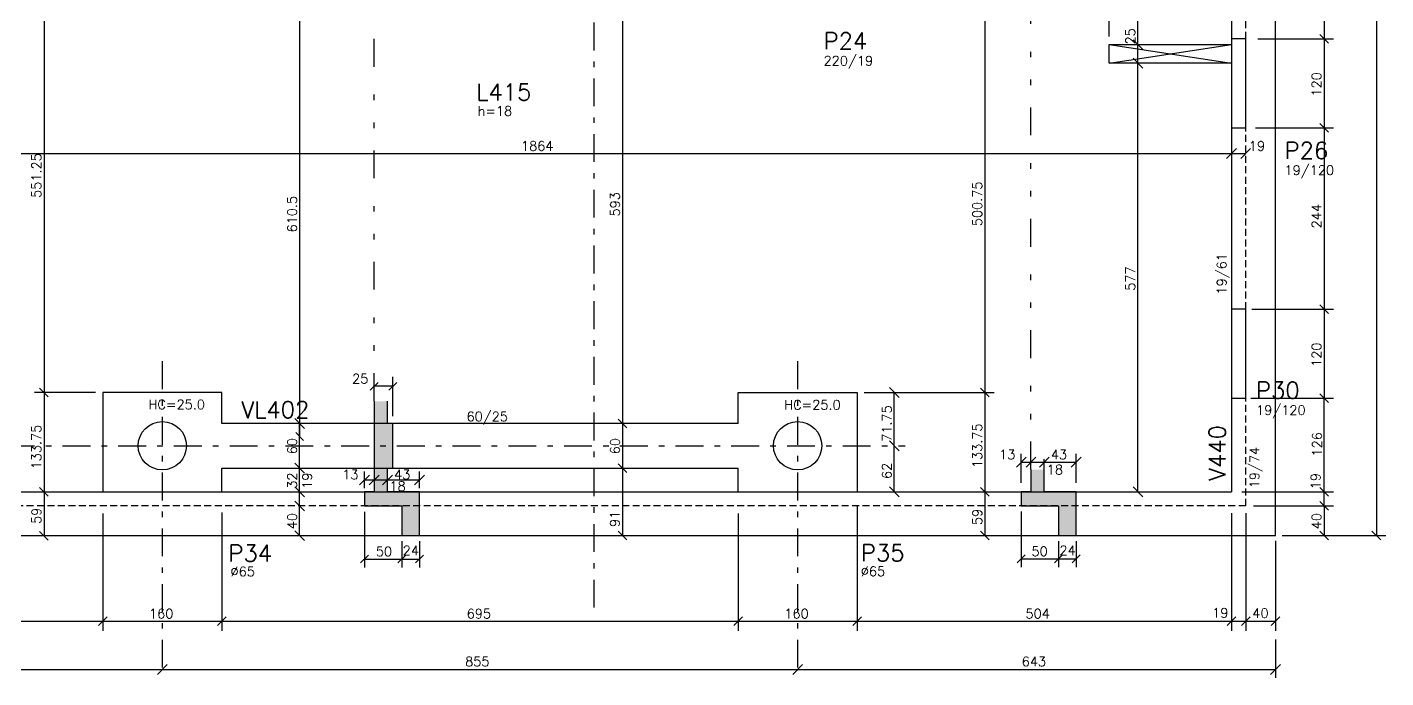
# Model space of a CAD drawing. Extents: x 39030 to 46920, y 0 to 4455.
# Drawn here: x 42089 to 43917, y 1883 to 2759 of the extents above; entities that cross this region are included whole.
import ezdxf

# ---------------------------------------------------------------- set-up
doc = ezdxf.new("R2010")
doc.units = 0
doc.header["$LTSCALE"] = 75
doc.header["$MEASUREMENT"] = 0
for name, pattern in [('ESTILO_TQS_0003', [1, 0.5, -0.2, 0.1, -0.2]), ('ESTILO_TQS_0004', [2, 0.5, -0.4, 0.1, -0.4, 0.1, -0.5]), ('HIDDEN2', [0.1875, 0.125, -0.0625])]:
    doc.linetypes.add(name, pattern=pattern)
for name, color, linetype in [('1', 3, 'CONTINUOUS'), ('204', 1, 'ESTILO_TQS_0003'), ('205', 1, 'ESTILO_TQS_0004'), ('210', 3, 'HIDDEN2'), ('212', 3, 'CONTINUOUS'), ('213', 3, 'CONTINUOUS'), ('216', 3, 'CONTINUOUS'), ('220', 5, 'CONTINUOUS'), ('222', 6, 'CONTINUOUS'), ('226', 4, 'CONTINUOUS'), ('230', 3, 'CONTINUOUS'), ('233', 6, 'CONTINUOUS'), ('249', 1, 'CONTINUOUS'), ('250', 1, 'CONTINUOUS'), ('253', 253, 'CONTINUOUS')]:
    doc.layers.add(name, color=color, linetype=linetype)
doc.styles.get("Standard").update_dxf_attribs({"font": 'ROMANS.SHX'})

msp = doc.modelspace()

# ---------------------------------------------------------------- linework, layer by layer
at = {"layer": '1'}
for p, q in [((43709.9, 3033.9), (43709.9, 2743.9)), ((43709.9, 2623.9), (43709.9, 2379.9)), ((43709.9, 2259.9), (43709.9, 2133.9)), ((43045.9, 2225.9), (42350.9, 2225.9)), ((42350.9, 2165.9), (43045.9, 2165.9)), ((39596.9, 2133.9), (43709.9, 2133.9))]:
    msp.add_line(p, q, dxfattribs=at)
at = {"layer": '204'}
for p, q in [((42851.9, 1978), (42851.9, 4094.7)), ((42270.9, 2309.7), (42270.9, 1883.4)), ((43125.9, 2309.7), (43125.9, 1883.4)), ((40036.6, 2195.9), (43270.8, 2195.9))]:
    msp.add_line(p, q, dxfattribs=at)
at = {"layer": '205'}
for p, q in [((43439.8, 2163.9), (43439.8, 3330.9)), ((42556.1, 2256.1), (42556.1, 3008.9))]:
    msp.add_line(p, q, dxfattribs=at)
at = {"layer": '210'}
for p, q in [((43728.9, 2743.9), (43728.9, 3033.9)), ((43728.9, 2379.9), (43728.9, 2623.9)), ((43728.9, 2114.9), (43728.9, 2259.9)), ((43728.9, 2114.9), (39577.9, 2114.9))]:
    msp.add_line(p, q, dxfattribs=at)
at = {"layer": '216'}
for p, q in [((43828.6, 2749.7), (43840.2, 2738)), ((43590.5, 2729.2), (43577.2, 2742.5)), ((43590.5, 2704.2), (43577.2, 2717.5)), ((43828.6, 2629.7), (43840.2, 2618)), ((43703.2, 2582.7), (43716.5, 2595.9)), ((43722.2, 2582.7), (43735.5, 2595.9)), ((43828.6, 2385.7), (43840.2, 2374)), ((42105.8, 2273.4), (42117.5, 2261.8)), ((42561.4, 2281.2), (42550.8, 2270.6)), ((42586.4, 2281.2), (42575.8, 2270.6)), ((43262.6, 2261), (43249.3, 2274.2)), ((43372, 2273.4), (43383.6, 2261.8)), ((43828.6, 2265.7), (43840.2, 2254)), ((42462.3, 2219.2), (42449.1, 2232.5)), ((42884.5, 2231.7), (42896.1, 2220)), ((42450.4, 2213.7), (42461, 2203.1)), ((43262.6, 2189.2), (43249.3, 2202.5)), ((43420.2, 2167.2), (43433.4, 2180.5)), ((43433.2, 2167.2), (43446.4, 2180.5)), ((43451.2, 2167.2), (43464.4, 2180.5)), ((43494.2, 2167.2), (43507.4, 2180.5)), ((42462.3, 2159.2), (42449.1, 2172.5)), ((42884.5, 2171.7), (42896.1, 2160)), ((42105.8, 2139.7), (42117.5, 2128)), ((42462.3, 2127.2), (42449.1, 2140.5)), ((42536.4, 2143.2), (42549.7, 2156.5)), ((42549.4, 2143.2), (42562.7, 2156.5)), ((42567.4, 2143.2), (42580.7, 2156.5)), ((42610.4, 2143.2), (42623.7, 2156.5)), ((43262.6, 2127.2), (43249.3, 2140.5)), ((43372, 2139.7), (43383.6, 2128)), ((43590.5, 2127.2), (43577.2, 2140.5)), ((43828.6, 2139.7), (43840.2, 2128)), ((42462.3, 2108.2), (42449.1, 2121.5)), ((43828.6, 2120.7), (43840.2, 2109)), ((42105.8, 2080.5), (42117.5, 2068.8)), ((42462.3, 2068.2), (42449.1, 2081.5)), ((42884.5, 2080.7), (42896.1, 2069)), ((43372, 2080.7), (43383.6, 2069)), ((43828.6, 2080.7), (43840.2, 2069)), ((43898.8, 2080.7), (43910.5, 2069)), ((42537.8, 2038.1), (42548.4, 2048.7)), ((42587.8, 2038.1), (42598.4, 2048.7)), ((42611.8, 2038.1), (42622.4, 2048.7)), ((43421.5, 2038.3), (43432.1, 2048.9)), ((43471.5, 2038.3), (43482.1, 2048.9)), ((43495.5, 2038.3), (43506.1, 2048.9)), ((42185, 1953.8), (42196.7, 1965.5)), ((42345, 1953.8), (42356.7, 1965.5)), ((43040, 1953.8), (43051.7, 1965.5)), ((43200, 1953.8), (43211.7, 1965.5)), ((43704, 1953.8), (43715.7, 1965.5)), ((43723, 1953.8), (43734.7, 1965.5)), ((43763, 1953.8), (43774.7, 1965.5)), ((42264.2, 1888.1), (42277.5, 1901.3)), ((43119.2, 1888.1), (43132.5, 1901.3)), ((43762.2, 1888.1), (43775.5, 1901.3))]:
    msp.add_line(p, q, dxfattribs=at)
at = {"layer": '220'}
for p, q in [((42556.1, 2255.9), (42556.1, 2133.9)), ((42574.1, 2225.9), (42574.1, 2255.9)), ((42581.1, 2225.9), (42574.1, 2225.9)), ((42581.1, 2165.9), (42581.1, 2225.9)), ((43457.8, 2133.9), (43457.8, 2177.9)), ((42574.1, 2133.9), (42574.1, 2165.9)), ((42574.1, 2165.9), (42581.1, 2165.9)), ((43439.8, 2163.9), (43439.8, 2133.9)), ((42556.1, 2133.9), (42543.1, 2133.9)), ((42543.1, 2133.9), (42543.1, 2114.9)), ((42617.1, 2133.9), (42574.1, 2133.9)), ((42617.1, 2074.9), (42617.1, 2133.9)), ((43439.8, 2133.9), (43426.8, 2133.9)), ((43426.8, 2133.9), (43426.8, 2114.8)), ((43500.8, 2133.9), (43457.8, 2133.9)), ((43500.8, 2114.8), (43500.8, 2133.9)), ((42543.1, 2114.9), (42593.1, 2114.9)), ((42593.2, 2114.9), (42593.2, 2074.9)), ((43426.8, 2114.8), (43476.8, 2114.8)), ((43476.8, 2114.8), (43476.8, 2074.9)), ((43500.8, 2074.9), (43500.8, 2114.8)), ((43500.8, 2114.8), (43500.8, 2114.8)), ((42593.2, 2074.9), (42617.2, 2074.9)), ((43476.8, 2074.9), (43500.8, 2074.9))]:
    msp.add_line(p, q, dxfattribs=at)
at = {"layer": '222'}
for points in [[(43709.9, 2623.9), (43728.9, 2623.9), (43728.9, 2743.9), (43709.9, 2743.9), (43709.9, 2623.9)], [(43709.9, 2259.9), (43728.9, 2259.9), (43728.9, 2379.9), (43709.9, 2379.9), (43709.9, 2259.9)]]:
    msp.add_lwpolyline(points, dxfattribs=at)
for centre in [(42270.9, 2195.9), (43125.9, 2195.9)]:
    msp.add_circle(centre, 32.5, dxfattribs=at)
at = {"layer": '230'}
for p, q in [((43768.9, 2074.9), (43768.9, 3840.9)), ((43544.9, 2710.9), (43544.9, 2735.9)), ((43544.9, 2735.9), (43709.9, 2735.9)), ((43709.9, 2710.9), (43544.9, 2710.9)), ((42350.9, 2267.6), (42190.9, 2267.6)), ((42190.9, 2267.6), (42190.9, 2133.7)), ((42350.9, 2225.9), (42350.9, 2267.6)), ((43045.9, 2225.9), (43045.9, 2267.6)), ((43045.9, 2267.6), (43205.9, 2267.6)), ((43205.9, 2267.6), (43205.9, 2134.1)), ((42350.9, 2133.7), (42350.9, 2165.9)), ((43045.9, 2133.7), (43045.9, 2165.9)), ((39537.9, 2074.9), (43768.9, 2074.9))]:
    msp.add_line(p, q, dxfattribs=at)
at = {"layer": '249'}
for p, q in [((43544.9, 2710.9), (43709.9, 2735.9)), ((43544.9, 2735.9), (43709.9, 2710.9))]:
    msp.add_line(p, q, dxfattribs=at)
at = {"layer": '250'}
for p, q in [((43904.7, 3840.9), (43904.7, 2074.9)), ((43583.9, 2731.9), (43583.9, 3065.9)), ((43834.4, 3028.9), (43834.4, 2743.9)), ((43544.9, 2746.9), (43544.9, 2928.9)), ((43544.9, 2746.9), (43544.9, 2928.9)), ((42111.7, 2818.9), (42111.7, 2267.8)), ((42455.7, 2818.9), (42455.7, 2208.4)), ((42890.3, 2818.9), (42890.3, 2225.9)), ((43377.8, 2768.4), (43377.8, 2267.8)), ((43745, 2743.9), (43847.2, 2743.9)), ((43834.4, 2743.9), (43834.4, 2623.9)), ((43583.9, 2710.9), (43583.9, 2731.9)), ((43583.9, 2133.9), (43583.9, 2710.9)), ((43741.9, 2623.9), (43847.2, 2623.9)), ((43834.4, 2623.9), (43834.4, 2379.9)), ((41845.9, 2589.3), (43709.9, 2589.3)), ((43709.9, 2589.3), (43728.9, 2589.3)), ((43737.2, 2379.9), (43847.2, 2379.9)), ((43834.4, 2379.9), (43834.4, 2259.9)), ((42581.1, 2235.9), (42581.1, 2288.7)), ((42181.1, 2267.6), (42098.9, 2267.6)), ((42111.7, 2267.6), (42111.7, 2133.9)), ((42581.1, 2275.9), (42556.1, 2275.9)), ((43215.6, 2267.6), (43390.5, 2267.6)), ((43256, 2195.9), (43256, 2267.6)), ((43377.8, 2267.6), (43377.8, 2133.9)), ((43735.9, 2259.9), (43847.2, 2259.9)), ((43834.4, 2133.9), (43834.4, 2259.9)), ((42455.7, 2165.9), (42455.7, 2225.9)), ((42890.3, 2225.9), (42890.3, 2165.9)), ((43256, 2133.9), (43256, 2195.9)), ((43426.8, 2145.9), (43426.8, 2185.1)), ((43500.8, 2145.9), (43500.8, 2185.1)), ((42455.7, 2133.9), (42455.7, 2165.9)), ((42543.1, 2138.9), (42543.1, 2161.4)), ((42617.1, 2138.9), (42617.1, 2161.4)), ((42890.3, 2165.7), (42890.3, 2074.9)), ((43426.8, 2173.9), (43439.8, 2173.9)), ((43439.8, 2173.9), (43457.8, 2173.9)), ((43457.8, 2173.9), (43500.8, 2173.9)), ((42543.1, 2149.9), (42556.1, 2149.9)), ((42556.1, 2149.9), (42574.1, 2149.9)), ((42574.1, 2149.9), (42617.1, 2149.9)), ((42111.7, 2133.9), (42111.7, 2074.7)), ((42455.7, 2114.9), (42455.7, 2133.9)), ((43377.8, 2133.9), (43377.8, 2074.9)), ((43723.6, 2133.9), (43847.2, 2133.9)), ((43834.4, 2114.9), (43834.4, 2133.9)), ((42190.9, 2104.6), (42190.9, 1946.9)), ((42350.9, 2105.8), (42350.9, 1946.9)), ((42455.7, 2074.9), (42455.7, 2114.9)), ((42543.1, 2107.1), (42543.1, 2032.2)), ((43045.9, 2104.7), (43045.9, 1946.9)), ((43205.9, 2114.9), (43205.9, 1946.9)), ((43426.8, 2107.3), (43426.8, 2032.4)), ((43709.9, 2105.1), (43709.9, 1946.9)), ((43728.9, 2105.1), (43728.9, 1946.9)), ((43739.3, 2114.9), (43847.2, 2114.9)), ((43834.4, 2114.9), (43834.4, 2074.9)), ((42593.1, 2067.3), (42593.1, 2032.2)), ((42617.1, 2067.3), (42617.1, 2032.2)), ((43476.8, 2067.5), (43476.8, 2032.4)), ((43500.8, 2067.5), (43500.8, 2032.4)), ((43768.9, 2067.7), (43768.9, 1946.9)), ((43777.8, 2074.9), (43917.4, 2074.9)), ((42543.1, 2043.4), (42593.1, 2043.4)), ((42593.1, 2043.4), (42617.1, 2043.4)), ((43426.8, 2043.6), (43476.8, 2043.6)), ((43476.8, 2043.6), (43500.8, 2043.6)), ((41662.9, 1959.7), (42190.9, 1959.7)), ((42190.9, 1959.7), (42350.9, 1959.7)), ((42350.9, 1959.7), (43045.9, 1959.7)), ((43045.9, 1959.7), (43205.9, 1959.7)), ((43205.9, 1959.7), (43709.9, 1959.7)), ((43709.9, 1959.7), (43728.9, 1959.7)), ((43723.9, 1959.7), (43768.9, 1959.7)), ((43768.9, 1934.9), (43768.9, 1883.4)), ((41653.4, 1894.7), (42270.9, 1894.7)), ((42270.9, 1894.7), (43125.9, 1894.7)), ((43125.9, 1894.7), (43768.9, 1894.7))]:
    msp.add_line(p, q, dxfattribs=at)
at = {"layer": '253'}
for points in [[(42574.1, 2225.9), (42574.1, 2255.9), (42556.1, 2255.9)], [(42574.1, 2225.9), (42556.1, 2255.9), (42574.1, 2133.9)], [(42556.1, 2133.9), (42574.1, 2133.9), (42556.1, 2255.9)], [(42574.1, 2225.9), (42574.1, 2133.9), (42574.1, 2165.9)], [(42574.1, 2225.9), (42574.1, 2165.9), (42581.1, 2165.9)], [(42574.1, 2225.9), (42581.1, 2165.9), (42581.1, 2225.9)], [(43457.8, 2133.9), (43457.8, 2163.9), (43439.8, 2163.9)], [(43457.8, 2133.9), (43439.8, 2163.9), (43439.8, 2133.9)], [(43457.8, 2133.9), (43457.8, 2163.9), (43457.8, 2163.9)], [(42556.1, 2133.9), (42543.1, 2133.9), (42593.1, 2114.9)], [(42593.1, 2114.9), (42543.1, 2133.9), (42543.1, 2114.9)], [(42556.1, 2133.9), (42593.1, 2114.9), (42574.1, 2133.9)], [(42617.1, 2133.9), (42574.1, 2133.9), (42593.1, 2114.9)], [(42617.1, 2133.9), (42593.1, 2114.9), (42617.1, 2074.9)], [(42617.1, 2133.9), (42617.1, 2074.9), (42617.1, 2114.7)], [(42617.1, 2133.9), (42617.1, 2114.7), (42617.1, 2114.7)], [(43426.8, 2133.9), (43426.8, 2114.8), (43476.8, 2114.8)], [(43426.8, 2133.9), (43476.8, 2114.8), (43439.8, 2133.9)], [(43457.8, 2133.9), (43439.8, 2133.9), (43476.8, 2114.8)], [(43457.8, 2133.9), (43476.8, 2114.8), (43500.8, 2133.9)], [(43500.8, 2133.9), (43476.8, 2114.8), (43500.8, 2074.9)], [(43500.8, 2133.9), (43500.8, 2074.9), (43500.8, 2114.8)], [(43500.8, 2133.9), (43500.8, 2114.8), (43500.8, 2114.8)], [(42617.1, 2074.9), (42593.1, 2114.9), (42593.1, 2074.9)], [(43500.8, 2074.9), (43476.8, 2114.8), (43476.8, 2074.9)]]:
    msp.add_solid(points, dxfattribs=at)

# ---------------------------------------------------------------- texts
at = {"layer": '212'}
for s, p in [('19/61', (43702.9, 2399.5)), ('19/74', (43747.1, 2138.6))]:
    msp.add_text(s, height=12.75, rotation=90, dxfattribs=at).set_placement(p)
msp.add_text('60/25', height=12.75, dxfattribs=at).set_placement((42680.3, 2228.8))
at = {"layer": '213'}
for s, p in [('220/19', (43160.8, 2707.8)), ('19/120', (43781.1, 2560.4)), ('19/120', (43742.8, 2237.4)), ('%%c65', (42362.7, 2020.2)), ('%%c65', (43210.9, 2020.5))]:
    msp.add_text(s, height=12.75, dxfattribs=at).set_placement(p)
at = {"layer": '216'}
for s, p in [('25', (43580, 2736.1)), ('120', (43830.6, 2666)), ('551.25', (42107.8, 2529.5)), ('500.75', (43374, 2491.5)), ('610.5', (42451.9, 2483)), ('593', (42886.5, 2504.5)), ('244', (43830.6, 2488.5)), ('577', (43580, 2404.5)), ('120', (43830.6, 2302)), ('71.75', (43252.2, 2201.1)), ('133.75', (42107.8, 2164)), ('133.75', (43374, 2165.8)), ('126', (43831.2, 2181.4)), ('60', (42451.9, 2184.4)), ('60', (42886.5, 2184.4)), ('32', (42452, 2138)), ('19', (42472.3, 2137.9)), ('62', (43252.2, 2151.1)), ('19', (43829.3, 2137.3)), ('59', (42107.8, 2090.6)), ('40', (42451.9, 2083.4)), ('91', (42886.2, 2086.4)), ('59', (43374, 2089.1)), ('40', (43830.6, 2083.4))]:
    msp.add_text(s, height=12.75, rotation=90, dxfattribs=at).set_placement(p)
for s, p in [('h=18', (42695.3, 2640.2)), ('1864', (42753.6, 2593.1)), ('19', (43733.1, 2593.1)), ('25', (42526.3, 2279.8)), ('HC=25.0', (42252.3, 2245.1)), ('HC=25.0', (43107.8, 2244.6)), ('13', (43397.1, 2177.7)), ('43', (43466.6, 2177.7)), ('13', (42513, 2150.7)), ('43', (42582.8, 2150.7)), ('18', (43461.1, 2157.3)), ('18', (42576.5, 2135)), ('50', (42558.2, 2047.2)), ('24', (42594.4, 2048.4)), ('50', (43440.6, 2047.4)), ('24', (43478.2, 2048.6)), ('160', (42253, 1963.5)), ('695', (42680.5, 1963.5)), ('160', (43108, 1963.5)), ('504', (43432.5, 1963.5)), ('19', (43683.7, 1964.7)), ('40', (43737.8, 1964.1)), ('855', (42678.4, 1899)), ('643', (43427.4, 1899))]:
    msp.add_text(s, height=12.75, dxfattribs=at).set_placement(p)
at = {"layer": '220'}
for s, p in [('P24', (43160.8, 2729.6)), ('P26', (43781.1, 2582.2)), ('P30', (43742.8, 2259.3)), ('P34', (42359.9, 2039.9)), ('P35', (43210.9, 2040.4))]:
    msp.add_text(s, height=22.5, dxfattribs=at).set_placement(p)
at = {"layer": '226'}
msp.add_text('L415', height=22.5, dxfattribs=at).set_placement((42693.4, 2660.8))
at = {"layer": '233'}
msp.add_text('VL402', height=22.5, dxfattribs=at).set_placement((42377.2, 2233.1))
msp.add_text('V440', height=22.5, rotation=90, dxfattribs=at).set_placement((43701.8, 2148.4))

doc.saveas('drawing.dxf')
